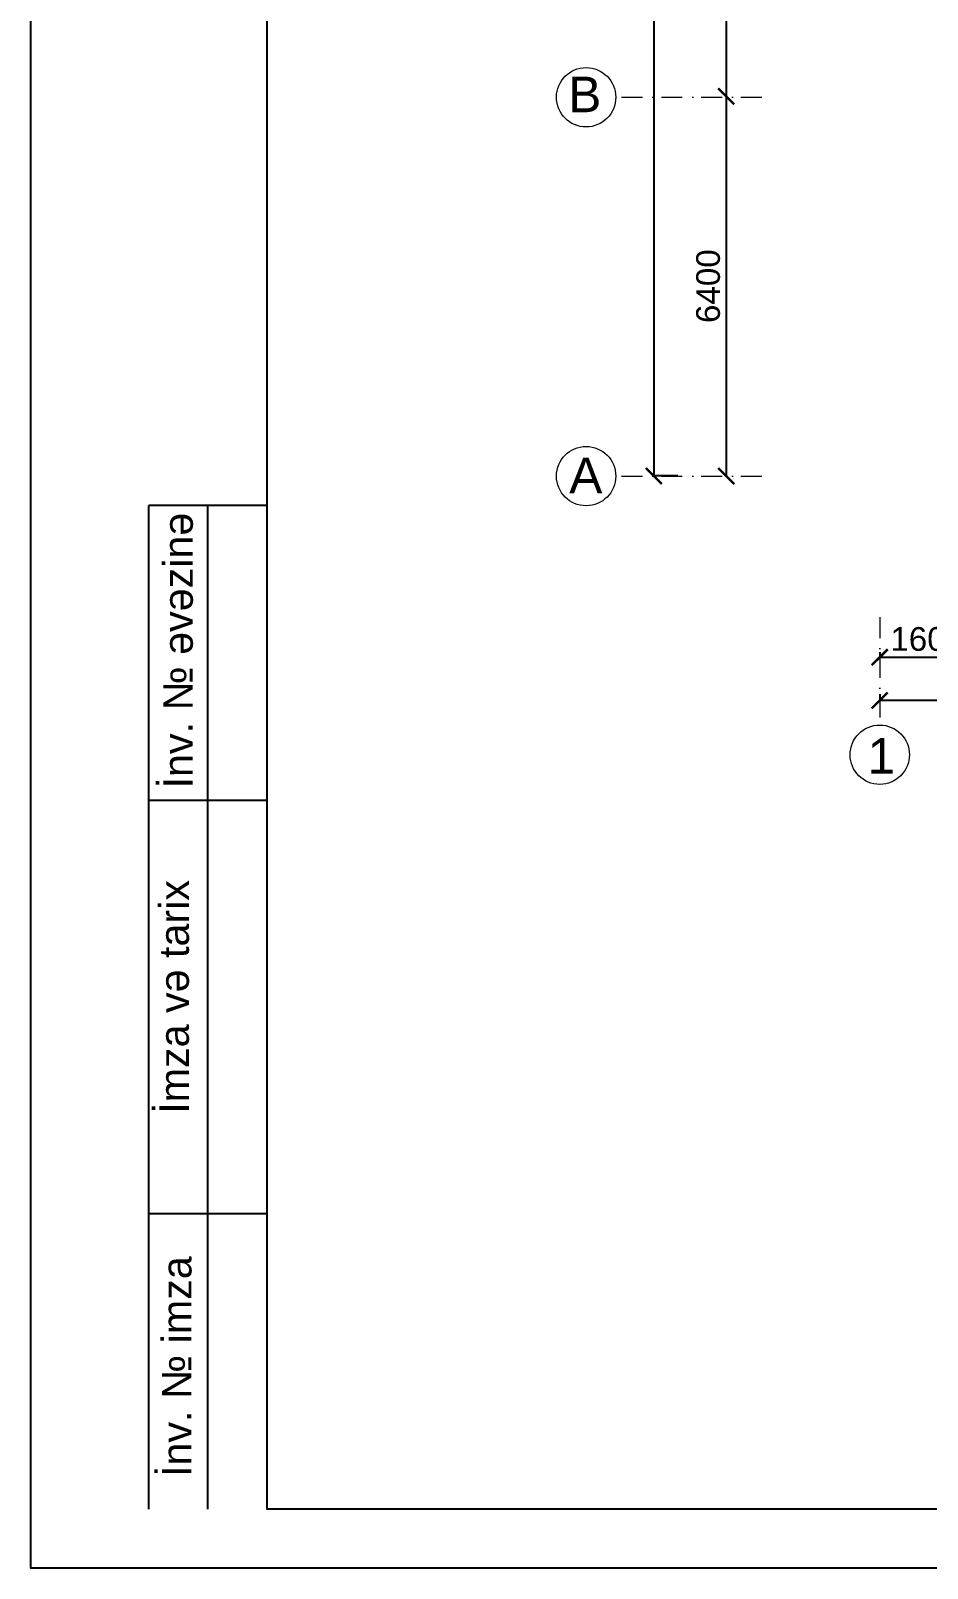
# Model space of a CAD drawing. Header units: millimetres. Extents: x 42452 to 2852333, y -419346 to 834876.
# Drawn here: x 2591321 to 2606426, y 287506 to 313423 of the extents above; entities that cross this region are included whole.
import ezdxf

# ---------------------------------------------------------------- set-up
doc = ezdxf.new("R2010")
doc.units = ezdxf.units.MM
doc.linetypes.add('Штрихпунктирная', pattern=[670.277762, 352.777767, -176.388884, 0, -141.111112])
doc.layers.add('c_dv_l x_tti-25_Ном._пера__21_Ном._пера__21', color=7, linetype='Continuous', lineweight=30)
doc.layers.add('memar', color=7, linetype='Continuous', lineweight=25)
doc.styles.get("Standard").update_dxf_attribs({"font": 'arial.ttf'})
doc.styles.add('СГЕНЕРИР_СТИЛЬ_1', font='arial.ttf')
doc.dimstyles.new('razmeri a-g', dxfattribs={"dimtxt": 400, "dimasz": 270, "dimexe": 1.25, "dimexo": 0.625, "dimgap": 100, "dimtad": 1, "dimdec": 0, "dimtxsty": 'Standard', "dimblk": 'ARCHTICK', "dimcen": 2.5, "dimadec": 0, "dimazin": 0, "dimtfac": 1, "dimtdec": 0, "dimtmove": 0, "dimatfit": 3, "dimfxl": 1, "dimarcsym": 0})

# ---------------------------------------------------------------- blocks, each defined once
blk = doc.blocks.new('_ArchTick')
at = {"color": 0, "linetype": 'ByBlock', "const_width": 0.15}
blk.add_lwpolyline([(-0.5, -0.5), (0.5, 0.5)], dxfattribs=at)
blk = doc.blocks.new('*D293')
at = {"layer": 'Defpoints', "color": 0, "lineweight": 30, "transparency": 16777216}
for p in [(2602225, 340518), (2601821, 305918), (2602225, 305918)]:
    blk.add_point(p, dxfattribs=at)
at = {"layer": 'memar', "color": 0, "lineweight": -2, "transparency": 16777216}
for p, q in [((2602224, 340518), (2601819, 340518)), ((2601821, 340518), (2601821, 305918)), ((2602224, 305918), (2601819, 305918))]:
    blk.add_line(p, q, dxfattribs=at)
at = {"layer": 'memar', "color": 0, "lineweight": -2, "transparency": 16777216, "xscale": 270, "yscale": 270, "zscale": 270}
for p, rotation in [((2601821, 340518), 90), ((2601821, 305918), 270)]:
    blk.add_blockref('_ArchTick', p, dxfattribs=dict(at, rotation=rotation))
at = {"layer": 'memar', "color": 0, "lineweight": 15, "transparency": 16777216, "insert": (2601516, 323218), "char_height": 400, "attachment_point": 5, "rotation": 90}
blk.add_mtext('34600', dxfattribs=at)
blk = doc.blocks.new('*D298')
at = {"layer": 'Defpoints', "color": 0, "lineweight": 30, "transparency": 16777216}
for p in [(2602568, 318718), (2603040, 312318), (2603040, 312318)]:
    blk.add_point(p, dxfattribs=at)
at = {"layer": 'memar', "color": 0, "lineweight": -2, "transparency": 16777216}
for p, q in [((2602568, 318718), (2603042, 318718)), ((2603040, 318718), (2603040, 312318)), ((2603041, 312318), (2603042, 312318))]:
    blk.add_line(p, q, dxfattribs=at)
at = {"layer": 'memar', "color": 0, "lineweight": -2, "transparency": 16777216, "xscale": 270, "yscale": 270, "zscale": 270}
for p, rotation in [((2603040, 318718), 90), ((2603040, 312318), 270)]:
    blk.add_blockref('_ArchTick', p, dxfattribs=dict(at, rotation=rotation))
at = {"layer": 'memar', "color": 0, "lineweight": 15, "transparency": 16777216, "insert": (2602736, 315518), "char_height": 400, "attachment_point": 5, "rotation": 90}
blk.add_mtext('6400', dxfattribs=at)
blk = doc.blocks.new('*D299')
at = {"layer": 'Defpoints', "color": 0, "lineweight": 30, "transparency": 16777216}
for p in [(2603040, 312318), (2603040, 305917), (2603040, 305917)]:
    blk.add_point(p, dxfattribs=at)
at = {"layer": 'memar', "color": 0, "lineweight": -2, "transparency": 16777216}
for p, q in [((2603040, 312318), (2603040, 305917)), ((2603041, 312318), (2603042, 312318)), ((2603041, 305917), (2603042, 305917))]:
    blk.add_line(p, q, dxfattribs=at)
at = {"layer": 'memar', "color": 0, "lineweight": -2, "transparency": 16777216, "xscale": 270, "yscale": 270, "zscale": 270}
for p, rotation in [((2603040, 312318), 90), ((2603040, 305917), 270)]:
    blk.add_blockref('_ArchTick', p, dxfattribs=dict(at, rotation=rotation))
at = {"layer": 'memar', "color": 0, "lineweight": 15, "transparency": 16777216, "insert": (2602736, 309118), "char_height": 400, "attachment_point": 5, "rotation": 90}
blk.add_mtext('6400', dxfattribs=at)
blk = doc.blocks.new('*D300')
at = {"layer": 'Defpoints', "color": 0, "lineweight": 30, "transparency": 16777216}
for p in [(2605626, 302242), (2650827, 302242), (2605626, 302133)]:
    blk.add_point(p, dxfattribs=at)
at = {"layer": 'memar', "color": 0, "lineweight": -2, "transparency": 16777216}
for p, q in [((2605626, 302241), (2605626, 302131)), ((2650827, 302241), (2650827, 302131)), ((2650827, 302133), (2605626, 302133))]:
    blk.add_line(p, q, dxfattribs=at)
at = {"layer": 'memar', "color": 0, "lineweight": -2, "transparency": 16777216, "xscale": 270, "yscale": 270, "zscale": 270, "rotation": 180}
blk.add_blockref('_ArchTick', (2605626, 302133), dxfattribs=at)
at = {"layer": 'memar', "color": 0, "lineweight": -2, "transparency": 16777216, "xscale": 270, "yscale": 270, "zscale": 270}
blk.add_blockref('_ArchTick', (2650827, 302133), dxfattribs=at)
at = {"layer": 'memar', "color": 0, "lineweight": 15, "transparency": 16777216, "insert": (2628226, 302437), "char_height": 400, "attachment_point": 5}
blk.add_mtext('45200', dxfattribs=at)
blk = doc.blocks.new('*D301')
at = {"layer": 'Defpoints', "color": 0, "lineweight": 30, "transparency": 16777216}
for p in [(2605626, 302948), (2607226, 302948), (2607226, 302863)]:
    blk.add_point(p, dxfattribs=at)
at = {"layer": 'memar', "color": 0, "lineweight": -2, "transparency": 16777216}
for p, q in [((2605626, 302948), (2605626, 302862)), ((2605626, 302863), (2607226, 302863)), ((2607226, 302948), (2607226, 302862))]:
    blk.add_line(p, q, dxfattribs=at)
at = {"layer": 'memar', "color": 0, "lineweight": -2, "transparency": 16777216, "xscale": 270, "yscale": 270, "zscale": 270, "rotation": 180}
blk.add_blockref('_ArchTick', (2605626, 302863), dxfattribs=at)
at = {"layer": 'memar', "color": 0, "lineweight": -2, "transparency": 16777216, "xscale": 270, "yscale": 270, "zscale": 270}
blk.add_blockref('_ArchTick', (2607226, 302863), dxfattribs=at)
at = {"layer": 'memar', "color": 0, "lineweight": 15, "transparency": 16777216, "insert": (2606426, 303168), "char_height": 400, "attachment_point": 5}
blk.add_mtext('1600', dxfattribs=at)

msp = doc.modelspace()

# ---------------------------------------------------------------- linework, layer by layer
at = {"layer": 'c_dv_l x_tti-25_Ном._пера__21_Ном._пера__21', "linetype": 'Continuous', "lineweight": 25}
for p, q in [((2593311.62686, 288501.40552), (2593311.62686, 305421.98152)), ((2595302.28286, 305421.98152), (2593311.62686, 305421.98152)), ((2594306.95486, 288501.40552), (2594306.95486, 305421.98152)), ((2595302.28286, 300445.34152), (2593311.62686, 300445.34152)), ((2595302.28286, 293478.04552), (2593311.62686, 293478.04552))]:
    msp.add_line(p, q, dxfattribs=at)
at = {"layer": 'c_dv_l x_tti-25_Ном._пера__21_Ном._пера__21', "linetype": 'Continuous', "lineweight": 25, "flags": 128}
for points in [[(2591320.97086, 346628.56072), (2674928.52286, 346628.56072), (2674928.52286, 287506.07752), (2591320.97086, 287506.07752)], [(2595302.28286, 345633.23272), (2673933.19486, 345633.23272), (2673933.19486, 288501.40552), (2595302.28286, 288501.40552)]]:
    msp.add_lwpolyline(points, close=True, dxfattribs=at)
at = {"layer": 'memar', "linetype": 'Штрихпунктирная', "lineweight": 15}
for p, q in [((2601276.13137, 312303.30223), (2603802.51953, 312303.30223)), ((2601276.13137, 305917.32746), (2603802.51953, 305917.32746))]:
    msp.add_line(p, q, dxfattribs=at)
at = {"layer": 'memar', "linetype": 'Штрихпунктирная', "lineweight": 15, "flags": 128}
msp.add_lwpolyline([(2605626.31329, 303538.32055), (2605626.31325, 301719.53456)], dxfattribs=at)
at = {"layer": 'memar', "linetype": 'Continuous', "lineweight": 15}
for centre in [(2600678.3323, 312302.04669), (2600678.3323, 305916.07191), (2605626.31296, 301219.53456)]:
    msp.add_circle(centre, 500, dxfattribs=at)

# ---------------------------------------------------------------- texts
at = {"layer": 'c_dv_l x_tti-25_Ном._пера__21_Ном._пера__21', "linetype": 'Continuous', "lineweight": 25, "char_height": 497.664, "attachment_point": 7, "rotation": 90, "style": 'СГЕНЕРИР_СТИЛЬ_1'}
for s, insert in [('{İnv. № əvəzinə}', (2594058.82451, 300650.53124)), ('{İmza və tarix}', (2593992.59968, 295166.53549)), ('{İnv. № imza}', (2594035.67718, 289044.80664))]:
    msp.add_mtext(s, dxfattribs=dict(at, insert=insert))
at = {"layer": 'memar', "lineweight": 15, "style": 'СГЕНЕРИР_СТИЛЬ_1'}
for s, p in [('B', (2600376.75841, 312049.88545)), ('A', (2600393.53876, 305627.06468))]:
    msp.add_text(s, height=600, dxfattribs=at).set_placement(p)
at = {"layer": 'memar', "linetype": 'Continuous', "lineweight": 15, "insert": (2605421.30328, 301500.43635), "char_height": 600, "attachment_point": 1, "style": 'СГЕНЕРИР_СТИЛЬ_1'}
msp.add_mtext('{\\fArial|b0|i0|c238|p38;1}', dxfattribs=at)

# ---------------------------------------------------------------- dimensions: what is measured, and where the dimension line sits
at = {"layer": 'memar', "lineweight": 15}
for base, p1, p2, angle, picture, middle in [((2601820.68388, 305917.83575), (2602224.91204, 340517.81622), (2602224.91204, 305917.83575), 90, '*D293', (2601516.31826, 323217.82598)), ((2603040.28609, 312317.81053), (2602567.65841, 318717.81053), (2603040.28609, 312317.81053), 90, '*D298', (2602736.05689, 315517.81053)), ((2603040.28609, 305917.32746), (2603040.28609, 312317.81053), (2603040.28609, 305917.32746), 90, '*D299', (2602736.05689, 309117.56899)), ((2605626.31336, 302132.61254), (2650826.68445, 302241.75619), (2605626.31336, 302241.75619), 180, '*D300', (2628226.49891, 302436.84173))]:
    dim = msp.add_linear_dim(base=base, p1=p1, p2=p2, angle=angle, dimstyle='razmeri a-g', dxfattribs=at)
    dim.commit()
    dim.dimension.update_dxf_attribs({"geometry": picture, "text_midpoint": middle})
dim = msp.add_linear_dim(base=(2607226.31336, 302863.29375), p1=(2605626.31336, 302948.43728), p2=(2607226.31336, 302948.43728), angle=180, dimstyle='razmeri a-g', dxfattribs=at)
dim.commit()
dim.dimension.update_dxf_attribs({"geometry": '*D301', "text_midpoint": (2606426.31336, 302863.29375), "dimtype": 160})

doc.saveas('drawing.dxf')
